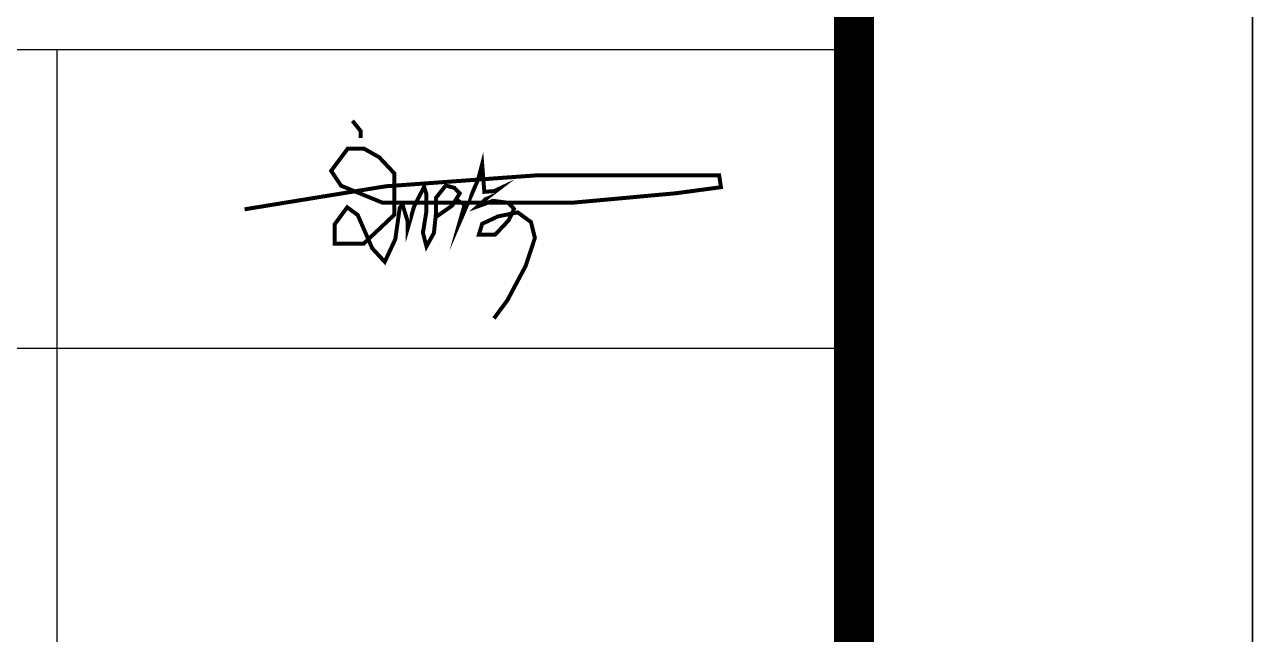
# Model space of a CAD drawing. Extents: x 498328 to 716449, y -893371 to -467753.
# Drawn here: x 607920 to 611001, y -666791 to -665260 of the extents above; entities that cross this region are included whole.
import ezdxf

# ---------------------------------------------------------------- set-up
doc = ezdxf.new("R2010")
doc.units = 0
doc.header["$LTSCALE"] = 1000
doc.layers.get('0').update_dxf_attribs({"linetype": 'CONTINUOUS'})
doc.layers.add('PUB_TITLE', color=4, linetype='CONTINUOUS')
doc.layers.add('通用-图框C-SHET', color=141, linetype='CONTINUOUS')
doc.layers.add('yichutu', color=7, linetype='CONTINUOUS', true_color=0xffffff, plot=False)

# ---------------------------------------------------------------- blocks, each defined once
blk = doc.blocks.new('yct-841-594-84100-59400-100-1000.0')
at = {"layer": 'yichutu', "color": 7, "true_color": 0xffffff}
blk.add_lwpolyline([(0, 0), (0, 59400), (84100, 59400), (84100, 0)], close=True, dxfattribs=at)
blk = doc.blocks.new('；liu')
at = {"color": 4, "const_width": 0.5}
for points in [[(165.7926555551688, 35.67770909611335), (166.3914735472067, 34.92963951740228), (166.824701360913, 34.38843241876079), (166.824701360913, 33.50830716586853)], [(152.2564791688234, 24.56640727295047), (169.9716926516869, 27.45437255299254), (177.7613603269643, 28.01940934394526), (188.7426049750168, 28.81595259781151), (205.4649380446228, 28.81595259781151), (211.809748675664, 28.81595259781151), (212.0295734274142, 27.33993898897256), (206.3444167870672, 26.57542670392422), (193.2778766571238, 25.38257149277496), (183.9177109308885, 25.38257149277496), (169.5947731906393, 25.38257149277496), (164.380720942741, 27.51715448620178), (163.1243227392491, 29.40061005075694), (165.1973794784176, 32.16301176834583), (167.2704368107725, 32.16301176834583), (169.1550335228241, 31.09572042361509), (171.0396308280619, 29.0867009926414), (171.0396308280619, 26.32429927505251), (171.0396308280619, 23.87580691954463), (168.7781140617765, 21.74122392611775), (167.1973129731751, 20.2491495935177), (163.5640624070644, 20.2491495935177), (163.5640624070644, 22.68295170839536), (165.1345598648362, 24.81753470182218), (166.4591754117835, 23.84296245262328), (168.2755547803797, 19.66942256193477), (169.8460528313377, 17.97431249304202), (171.1652706484111, 20.79949583987474), (171.7306495433894, 24.75475276861295), (172.069263407124, 25.15909367192921), (172.7357787835359, 23.01273444955052), (172.7357787835359, 22.19859828712032), (173.5257225818398, 24.91238559654289), (174.7846952137933, 27.37946513454455), (175.0809241381572, 26.44197493442113), (175.0809241381572, 24.34495720553355), (174.6365807516113, 21.63116989611098), (175.0809241381572, 19.90421428030294), (176.0189829918293, 21.60649914936545), (176.2905258759031, 24.22160347180585), (176.2905258759031, 26.02257132785053), (177.5001276136489, 27.55216066572882), (178.5863003363166, 27.25611109685138), (179.2528151195423, 26.56532866814888), (178.3147568590566, 25.03573963423605), (176.2230515618526, 23.5717894620266), (178.3147568590566, 25.03573963423605), (178.7837859892995, 25.80053415119247), (179.8699541482776, 25.13441469608654), (179.4256156220144, 23.58016284055986), (179.2495562253451, 22.96432462761558), (180.564227791524, 26.00063140658904), (181.5575537403472, 28.29477268851275), (182.0700584536338, 30.2440080538899), (182.2922298503136, 27.38219596002858), (182.3407120932142, 26.75769131566764), (183.5616823088986, 26.85247904079636), (184.1683463712851, 27.13548788464226), (182.8106307645436, 26.09931469753667), (181.5269720923, 24.93978716877245), (183.4277740603753, 25.63056959747496), (185.328576621637, 25.38257149277496), (186.0691489325468, 24.61906685314949), (185.4026341493211, 23.18816080621883), (183.6746314973452, 21.36252220342857), (181.6504005141917, 21.36252220342857), (182.0700584536338, 22.74408675686817), (184.0696033964971, 23.68157665302613), (186.5381783593829, 24.17499280379877), (188.1921234836745, 22.9661237815435), (188.6858383576144, 20.96778934360356), (187.525828179373, 17.45711104684113), (185.2300537189594, 13.13972215930369), (183.5514231475638, 10.87000889923183)]]:
    blk.add_lwpolyline(points, dxfattribs=at)
blk = doc.blocks.new('图框1')
at = {"layer": '通用-图框C-SHET'}
for p, q in [((704539.4109607193, -229105.9663191556), (709539.4109607523, -229105.9663191556)), ((707539.4109607548, -229105.9663191556), (707539.4109607548, -235105.9663191497)), ((706339.4109607562, -229855.9663191547), (709539.4109607523, -229855.9663191547))]:
    blk.add_line(p, q, dxfattribs=at)
at = {"xscale": 20, "yscale": 20, "zscale": 20}
blk.add_blockref('；liu', (704965.0460294896, -229998.7757375897), dxfattribs=at)

msp = doc.modelspace()

# ---------------------------------------------------------------- linework, layer by layer
at = {"layer": 'PUB_TITLE'}
msp.add_lwpolyline([(526900.9387402139, -681323.8005823364), (611000.9387402139, -681323.8005823364), (611000.9387402139, -621923.8005823364), (526900.9387402139, -621923.8005823364)], close=True, dxfattribs=at)
msp.add_lwpolyline([(526900.9387402139, -681323.8005823364), (611000.9387402139, -681323.8005823364), (611000.9387402139, -621923.8005823364), (526900.9387402139, -621923.8005823364)], close=True, dxfattribs=at)
at = {"layer": 'PUB_TITLE', "const_width": 100}
msp.add_lwpolyline([(529400.9387402139, -680323.8005823364), (610000.9387402139, -680323.8005823364), (610000.9387402139, -622923.8005823364), (529400.9387402139, -622923.8005823364)], close=True, dxfattribs=at)
msp.add_lwpolyline([(529400.9387402139, -680323.8005823364), (610000.9387402139, -680323.8005823364), (610000.9387402139, -622923.8005823364), (529400.9387402139, -622923.8005823364)], close=True, dxfattribs=at)

# ---------------------------------------------------------------- block references
at = {"color": 1, "lineweight": 13}
msp.add_blockref('图框1', (-99538.47222053842, -436216.2331155692), dxfattribs=at)
at = {"layer": 'yichutu'}
msp.add_blockref('yct-841-594-84100-59400-100-1000.0', (526900.9387402139, -681323.8005823364), dxfattribs=at)

doc.saveas('drawing.dxf')
